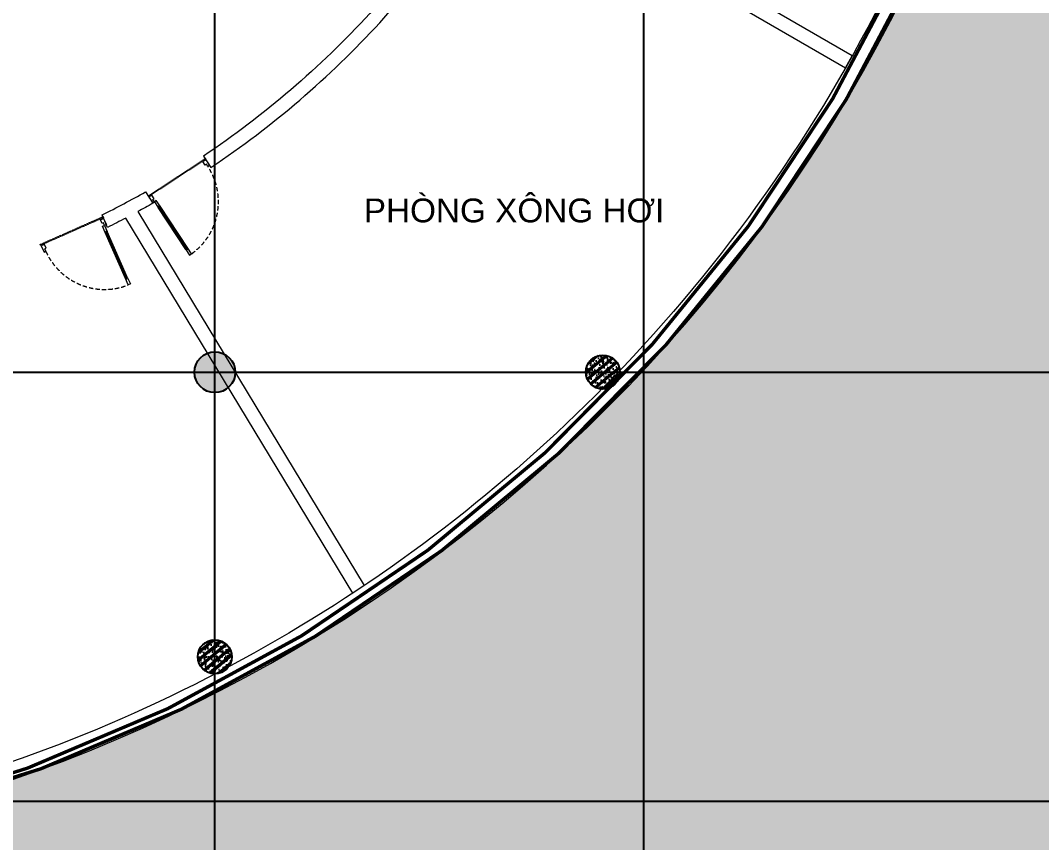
# Model space of a CAD drawing. Header units: millimetres. Extents: x -1030105 to 906887, y -616134 to 1220667.
# Drawn here: x -66644 to -51652, y 503985 to 516063 of the extents above; entities that cross this region are included whole.
import ezdxf
from ezdxf.enums import TextEntityAlignment as Align

# ---------------------------------------------------------------- set-up
doc = ezdxf.new("R2010")
doc.units = ezdxf.units.MM
doc.header["$MEASUREMENT"] = 0
for name, pattern in [('CENTER', [2, 1.25, -0.25, 0.25, -0.25]), ('DASH', [0.35, 0.25, -0.1]), ('DASHED', [0.75, 0.5, -0.25]), ('HIDDEN', [9.524999999999999, 6.35, -3.175])]:
    doc.linetypes.add(name, pattern=pattern)
for name, color, linetype in [('A-Column', 4, 'Continuous'), ('A-Furniture', 143, 'Continuous'), ('A-Note', 7, 'Continuous'), ('XR-BC-zColumn$0$LBC - BEACH CLUB - 240809 DG Rev$0$LBC - BEACH CLUB - COLUMN$0$Col 2FL$0$Col 2FL$0$S-Hatch', 8, 'Continuous')]:
    doc.layers.add(name, color=color, linetype=linetype)
doc.layers.add('A-Door', color=33, linetype='Continuous', lineweight=9)
doc.layers.add('A-Wall', color=6, linetype='Continuous', lineweight=9)
doc.styles.add('Arial_Bold', font='arialbd.ttf')
doc.styles.get("Standard").update_dxf_attribs({"font": 'arial.ttf'})

# ---------------------------------------------------------------- blocks, each defined once
blk = doc.blocks.new('FUR')
at = {"layer": 'A-Furniture', "color": 8, "linetype": 'DASH', "ltscale": 50}
for p, q in [((-20070.72572446285, -9818.165840844042), (-19222.11656285062, -9259.295552166412)), ((-20723.45049999998, -10122.02927138517), (-21663.42277399484, -10537.72302189632))]:
    blk.add_line(p, q, dxfattribs=at)
at = {"layer": 'A-Furniture', "color": 8, "linetype": 'DASH', "lineweight": 9, "ltscale": 1000, "const_width": 50}
blk.add_lwpolyline([(-33574.116996225, 38198.03701352875), (-3.274180926382542e-10, 38211.88251353393), (0, 0), (-7049.126603505938, -1.164153218269348e-10, -0.3011393681377011), (-23981.73349209089, -18888.11748647457), (-49064.43265007329, -18888.11748647457, -0.06124952190979967), (-52473.9447657284, -15923.13210822688), (-52473.9447657284, -15923.13210822688, -0.127607782766149), (-56769.0085550223, -7888.247632739716), (-57047.06649999994, -6235.426486474578, -0.1924218543560013), (-53256.03130311794, 9916.925028712954), (-55726.52506250713, 11649.12232822133, -0.09220963238652186), (-52805.8425345454, 17542.93784715806, -0.09579334497253111), (-54512.04080293298, 23938.01559452759, -0.1077169431674273), (-53957.97341630229, 28268.68321032356, -0.2285839789093287), (-47025.84992466056, 33492.16687116434, 0.2045490622853214), (-42688.61020563537, 36230.61212708103, 0.1311708844373413), (-42047.51066320275, 38025.4441493589, -0.3035398224954187), (-39524.66233420366, 41042.55836063065, -0.3273425619805889)], format="xyb", close=True, dxfattribs=at)
at = {"layer": 'A-Furniture', "color": 8, "linetype": 'DASH', "ltscale": 50}
blk.add_open_spline([(-56447.03599999993, -6097.049467972713), (-55194.80878073322, -4879.432741814177), (-50278.88373038909, -2284.573604768259), (-42421.47772418463, -5454.796933513135), (-32732.45049999998, -11254.02927138517), (-23301.95049999998, -9202.029271385167), (-18023.95049999998, -504.5292713851668), (-16595.45049999998, 8921.470728614833), (-19600.32320915881, 15918.27845925349), (-21321.18391267408, 18705.60147339047), (-21789.72381129679, 19344.96383619693)], degree=3, knots=[32574.7262056019, 32574.7262056019, 32574.7262056019, 32574.7262056019, 37697.74124470179, 48060.13185932349, 55585.25195803288, 69452.98974218499, 76151.42226405158, 84447.8370469563, 94470.7732435007, 98031.73488863441, 98031.73488863441, 98031.73488863441, 98031.73488863441], dxfattribs=at)
blk = doc.blocks.new('*U1453')
at = {"color": 8}
for p, q in [((-62.68943999952956, 940.0005611120741), (-62.68943999952085, 200.0990500354674)), ((-30.00000000000785, 940), (-29.99999999999913, 200))]:
    blk.add_line(p, q, dxfattribs=at)
at = {"color": 0}
for p, q in [((-52.88260799996407, 939.9009499645344), (-52.88260799995539, 200.0990500354674)), ((-39.80683199968974, 940), (-39.80683199968102, 200))]:
    blk.add_line(p, q, dxfattribs=at)
for points in [[(-39.80683199968976, 952.2585399996022), (-39.80683199968974, 940), (-30.00000000000785, 940), (-30.00000000000784, 1040), (-62.68943999952957, 1040.000000000002), (-62.68943999952956, 939.9009499645344), (-52.88260799996407, 939.9009499645344), (-52.88260799996408, 952.2585399996042)], [(-29.99999999999913, 200), (-39.80683199968102, 200), (-39.806831999681, 187.7414600003976), (-52.88260799995537, 187.7414600003976), (-52.88260799995539, 200.0990500354674), (-62.68943999952085, 200.0990500354674), (-62.68943999952174, 100), (-30.00000000000005, 99.99999999999997)], [(-950, 59.99999999999405), (-950, -6.108209199885477e-12), (-1000, -6.073674970517341e-12), (-1000, 99.9999999999939), (-970, 99.9999999999939), (-970, 59.99999999999407)], [(-50.00000000000006, 60.00000000000001), (-50.00000000000007, -1.502068819294914e-13), (-6.110323993568427e-14, -1.13686837721616e-13), (-4.88843609278971e-14, 100), (-30.00000000000005, 99.99999999999997), (-30.00000000000005, 60.00000000000002)]]:
    blk.add_lwpolyline(points, close=True, dxfattribs=at)
at = {"color": 8, "linetype": 'HIDDEN', "ltscale": 10}
blk.add_arc((-28.72490047830752, 99.48631612752885), 941.2752396885915, 92.30493916825083, 179.9687318670343, dxfattribs=at)
blk = doc.blocks.new('*U1454')
at = {"color": 8}
for p, q in [((30.00000000000795, 940), (29.99999999999914, 200)), ((62.68943999952966, 940.0005611120741), (62.68943999952086, 200.0990500354674))]:
    blk.add_line(p, q, dxfattribs=at)
at = {"color": 0}
for p, q in [((39.80683199968984, 940), (39.80683199968103, 200)), ((52.88260799996416, 939.9009499645344), (52.8826079999554, 200.0990500354674))]:
    blk.add_line(p, q, dxfattribs=at)
for points in [[(39.80683199968986, 952.2585399996022), (39.80683199968984, 940), (30.00000000000795, 940), (30.00000000000795, 1040), (62.68943999952968, 1040.000000000002), (62.68943999952966, 939.9009499645344), (52.88260799996416, 939.9009499645344), (52.88260799996418, 952.2585399996042)], [(29.99999999999914, 200), (39.80683199968103, 200), (39.80683199968101, 187.7414600003976), (52.88260799995538, 187.7414600003976), (52.8826079999554, 200.0990500354674), (62.68943999952086, 200.0990500354674), (62.68943999952174, 100), (30.00000000000005, 99.99999999999997)], [(50.00000000000005, 60), (50.00000000000006, -1.56319401867222e-13), (4.890323993568425e-14, -1.13686837721616e-13), (4.890940080335845e-14, 100), (30.00000000000005, 99.99999999999997), (30.00000000000005, 60.00000000000001)], [(950, 59.99999999999394), (950, -6.22434707870236e-12), (1000, -6.195925369271955e-12), (1000, 99.99999999999378), (970, 99.99999999999379), (970, 59.99999999999395)]]:
    blk.add_lwpolyline(points, close=True, dxfattribs=at)
at = {"color": 8, "linetype": 'HIDDEN', "ltscale": 10}
blk.add_arc((28.72490047830752, 99.48631612752885), 941.2752396885915, 0.0312681329657085, 87.69506083174919, dxfattribs=at)
blk = doc.blocks.new('TƯỜNG NÔI THẤT')
at = {"layer": 'A-Wall'}
for points in [[(33160.9283958751, 6384.92858168669, 0.05964770004834408), (35639.17481467164, 8511.388623862178, 0.04984807948682912), (37351.97621620088, 10814.19272657065), (42477.56726319125, 7848.0279834955), (42575.86206691241, 8022.219974170206), (37453.59851778391, 10986.45910375798, 0.05915941251109246), (38803.21688614936, 14109.94402430742), (38609.89759461011, 14161.53342801356, -0.1127231595155406), (35491.81775620562, 8646.613981395727, -0.05964770004666949), (33049.65703573958, 6551.117282907711), (33160.9283958751, 6384.92858168669)], [(32087.12332294803, 5734.984001391102), (35408.81233422604, 240.8995396058308), (35242.14945888727, 130.0129069893155), (31910.53759595883, 5640.502666854765, -0.005473625887932704), (31642.84253770846, 5503.493471058318), (31561.89072239241, 5686.611736911815, 0.0133306481816053), (32198.78126145506, 6025.865389837534), (32308.88830636758, 5858.674810978933, -0.005793352495643462)]]:
    blk.add_lwpolyline(points, format="xyb", close=True, dxfattribs=at)
at = {"layer": 'A-Door'}
for name, p, rotation in [('*U1453', (32250.32454538222, 5947.600175446365), 213.3677839349537), ('*U1454', (31584.13094105688, 5636.302917299327), 203.8489731716956)]:
    blk.add_blockref(name, p, dxfattribs=dict(at, rotation=rotation))
blk = doc.blocks.new('BỐ TRÍ LAY OUT')
at = {"layer": 'A-Door', "color": 3}
blk.add_blockref('TƯỜNG NÔI THẤT', (-3527.35200127693, 2876.376295813126), dxfattribs=at)
at = {"layer": 'A-Furniture', "color": 3}
blk.add_blockref('FUR', (48783.7433631176, 18654.71482977469), dxfattribs=at)
blk = doc.blocks.new('*U1486')
at = {"color": 8, "linetype": 'CENTER', "ltscale": 500}
blk.add_line((-6392.643045294039, 7811.817619178139), (-6055.4829418041, 7811.817619178139), dxfattribs=at)
at = {"style": 'Arial_Bold'}
blk.add_attdef('TRUC', text='', height=2.5, dxfattribs=at).set_placement((-6401.947800032925, 7811.817619178007), align=Align.MIDDLE_CENTER)
blk = doc.blocks.new('*U1487')
at = {"color": 8, "linetype": 'CENTER', "ltscale": 500}
blk.add_line((-6401.947800033063, 7821.122373916886), (-6401.947800033064, 8224.897619178022), dxfattribs=at)
at = {"style": 'Arial_Bold'}
blk.add_attdef('TRUC', text='', height=2.5, dxfattribs=at).set_placement((-6401.947800032925, 7811.817619178007), align=Align.MIDDLE_CENTER)
blk = doc.blocks.new('TRỤC')
at = {"color": 0, "xscale": 199.9999999999901, "yscale": 199.9999999999901, "zscale": 199.9999999999901}
for name, p in [('*U1487', (1318189.560006559, -1575802.327948784)), ('*U1487', (1324489.560006559, -1575802.327948784)), ('*U1486', (1270336.330398384, -1556063.523835555)), ('*U1486', (1270336.330398384, -1562363.52383555))]:
    blk.add_blockref(name, p, dxfattribs=at)
blk = doc.blocks.new('TƯỜNG KIẾN TRÚC')
at = {"color": 0}
blk.add_lwpolyline([(-13294.01219395082, -50511.75035433727, -0.1397144583914037), (-24013.86282954691, -56850.0000000085), (-48987.58682558779, -56850.0000000085, -0.06138251912509887), (-52398.07671257597, -53852.08069896745), (-52584.85669842665, -54018.25300979486, 0.06241445948924393), (-49064.43265007297, -57100.0000000085), (-23981.7334920906, -57100.0000000085, 0.3011393681377033), (-7049.126603505574, -38211.88251353404), (-6893.192537510069, -38213.82016939961), (-6893.192537510069, -37813.82016939961), (-7246.300757430959, -37813.82016939961, -0.1564090942355579), (-13156.98335990403, -50366.06619716075)], format="xyb", close=True, dxfattribs=at)
blk = doc.blocks.new('KIẾN TRÚC')
h = blk.add_hatch(color=9)
h.dxf.hatch_style = 1
edge = h.paths.add_edge_path(flags=16)
edge.add_line((62281.95049999998, 27412.02927138517), (55232.82389649404, 27412.02927138505))
edge.add_arc((32545.50878812408, 30716.66293956665), 22926.72829924391, 284.53695158247865, 351.7125813344091, ccw=False)
edge.add_line((38300.21700792988, 8523.911784915952), (13217.51784992669, 8523.911784910597))
edge.add_arc((23753.10182550838, 24110.84943410289), 18813.58963585476, 227.7677182561868, 235.9442986410003, ccw=False)
edge.add_arc((7788.819823088517, 12733.3910908635), 4187.039666959467, 236.0590124962323, 322.4360737019827, ccw=False)
edge.add_arc((13873.5970987339, 18503.25729619298), 12505.26566685072, 190.8327360748526, 227.6605687844487, ccw=False)
edge.add_arc((25477.52443721271, 20792.18331255531), 24332.69085544715, 180.6832153365221, 190.991126688788, ccw=False)
edge.add_arc((3282.93561756362, 20557.21277457592), 2137.084471138149, 101.08076224722828, 181.479400931386, ccw=False)
edge.add_line((2872.204064266523, 22654.45611475036), (4986.06665855035, 23013.11448664329))
edge.add_arc((28039.69241930227, 24288.4119512235), 23088.87273861522, 153.2014320220877, 183.1663029992741, ccw=False)
edge.add_arc((10232.26976538847, 40544.64471371844), 6483.106001901682, 182.8401094538115, 244.3962742115525, ccw=False)
edge.add_arc((-6425.00274742386, 39970.86676714511), 10185.26120742048, 1.420812516492314, 26.70695635716553)
edge.add_arc((10590.58143904217, 49414.25633883046), 9292.69259551461, 144.7133172211654, 211.5754885360199, ccw=False)
edge.add_arc((-12326.15115191392, 64090.21360378864), 17935.64217367859, 328.7375359512051, 356.1899532233969)
edge.add_arc((16735.32676788772, 62308.59922571364), 11181.04393981935, 84.1243873636841, 176.9761863570094, ccw=False)
edge.add_arc((20708.98128665387, 99752.52490135818), 26473.21942281876, 263.8653720447036, 288.4869561324928)
edge.add_arc((35667.35201082098, 54479.70646712999), 21207.13938727637, 73.35106851793267, 108.03023985438841, ccw=False)
edge.add_arc((44765.46109434243, 84516.17499720305), 10177.42256554817, 252.7258710955127, 285.7130125077479)
edge.add_arc((49658.99676799333, 68415.98596348311), 6655.601145545619, 49.49953772748103, 108.7311152981473, ccw=False)
edge.add_arc((48035.04809900769, 66009.84854850778), 9545.540963997893, -2.328829575281418, 51.46764420018991, ccw=False)
edge.add_line((57572.70516659174, 65621.96975748474), (49483.50000000001, 65623.9117849106))
edge.add_line((49483.50000000001, 65623.9117849106), (62281.95049999965, 65623.9117849191))
edge.add_line((62281.95049999965, 65623.9117849191), (62281.95049999998, 27412.02927138517))
h.paths.add_polyline_path([(0, 77895.5), (64428.50000000001, 77895.5), (64428.50000000001, -0.577250000089407), (-1.792749999687658, 0.577250000089407)])
at = {"color": 3}
blk.add_blockref('TRỤC', (5188.757962470409, 8718.304113260703), dxfattribs=at)
at = {"layer": 'A-Wall'}
blk.add_blockref('TƯỜNG KIẾN TRÚC', (62285.79396247002, 65615.61311326921), dxfattribs=at)
blk = doc.blocks.new('XR-BC-zColumn$0$LBC - BEACH CLUB - 240809 DG Rev$0$LBC - BEACH CLUB - COLUMN$0$RGSERHG')
h = blk.add_hatch()
h.set_pattern_fill('1BT-01', color=8, scale=20, angle=175, pattern_type=2)
h.set_pattern_definition([(225, (-7119615, -1076695), (-141.8123164251557, 25.00533762429768), [15, -165]), (170, (-7119615, -1076695), (14.53309575937185, -152.2845582153077), [12, -132]), (275.4514, (-7119626.81769274, -1076692.91622281), (-127.279318845554, -127.2791203212298), [12.748038, -140.2284224]), (221.1842, (-7119618.48622971, -1076734.847787924), (-209.7507883188072, 51.58107015833942), [22.5, -247.5]), (271.6356, (-7119635.965459294, -1076730.54935445), (-203.20119966676, -177.7899671973613), [19.12205759999999, -210.3426]), (166.1842000000001, (-7119618.48622971, -1076734.847787924), (-203.2010608876388, -177.790125901653), [18, -198]), (196, (-7119637.538566244, -1076723.142726088), (-111.9090184227618, 90.62213634221807), [15, -165]), (141, (-7119637.538566244, -1076723.142726088), (-61.11808688085385, -140.2368603442294), [12, -132]), (246.4514, (-7119646.864312973, -1076715.590875433), (-173.0271425618234, -49.61458870558845), [12.748038, -140.2284224]), (212.5, (-7119615, -1076695), (-8.225438896689198, -66.1134581984397), [0, -130.3999999999999, 0, -134, 0, -132.5]), (182.5, (-7119615, -1076695), (-59.28874482535977, -73.99656706248861), [0, -76.39999999999999, 0, -127.4, 0, -50.5]), (142.5, (-7119570.569716465, -1076698.887146126), (-105.965058807757, 13.79894691157983), [0, -50, 0, -156, 0, -207]), (132.5, (-7119550.645822504, -1076700.630260981), (-117.9383387974469, -9.779205780565105), [0, -65, 0, -103.6, 0, -147]), (220, (-7119615, -1076695), (54.63694682335584, -65.11377766511313), []), (220, (-7119617.135315698, -1076719.406770103), (54.63694682335584, -65.11377766511313), [])])
edge = h.paths.add_edge_path()
edge.add_arc((-7119615, -1076695), 250, 0, 360)
at = {"layer": 'XR-BC-zColumn$0$LBC - BEACH CLUB - 240809 DG Rev$0$LBC - BEACH CLUB - COLUMN$0$Col 2FL$0$Col 2FL$0$S-Hatch'}
h = blk.add_hatch(dxfattribs=at)
h.set_pattern_fill('ANSI32', color=256, scale=250, angle=-90.00000000000001)
h.set_pattern_definition([(315, (-7119759.102973502, -1076233.445467707), (66.29126073623885, 66.29126073623883), []), (315, (-7119759.102973502, -1076277.639641457), (66.29126073623885, 66.29126073623883), [])])
edge = h.paths.add_edge_path()
edge.add_arc((-7119365, -1076695), 1e-09, 0, 0)
h = blk.add_hatch(dxfattribs=at)
h.set_pattern_fill('AR-CONC', color=256, scale=10, angle=-90.00000000000001)
h.set_pattern_definition([(319.9999999999999, (-7119759.102973502, -1076233.445467707), (-6.275213498259527, -71.72601826007535), [7.5, -82.5]), (265, (-7119759.102973502, -1076233.445467707), (75.21921337000119, 13.87513336129999), [6, -66]), (10.45144445999999, (-7119759.625907902, -1076239.422635807), (68.94399909686292, -57.85088467271121), [6.374019199999997, -70.11421119999996]), (316.1842, (-7119739.102973502, -1076233.445467707), (-16.55192807930768, -106.7241330671572), [11.25, -123.75]), (6.635635489999989, (-7119740.482304201, -1076242.339142207), (97.41186007745503, -93.46619456742286), [9.5610342, -105.171376]), (261.1841639899999, (-7119739.102973502, -1076233.445467707), (97.41186002699901, -93.46619450547735), [9, -99.0000001]), (290.9999999999999, (-7119744.102973502, -1076243.445467707), (-40.2618890665339, -59.69070521184616), [7.5, -82.5]), (236, (-7119744.102973502, -1076243.445467707), (72.5150045046853, -24.33153319215819), [6, -66]), (341.4514447399999, (-7119747.458130902, -1076248.419693107), (32.25311528063536, -84.02223767299712), [6.374019000000001, -70.1142112]), (307.5, (-7119759.102973502, -1076233.445467707), (33.28938538313115, -1.215985531729074), [0, -65.19999999999996, 0, -66.99999999999997, 0, -66.24999999999997]), (277.5, (-7119759.102973502, -1076233.445467707), (39.44117118823602, -26.30695374421487), [0, -38.19999999999999, 0, -63.7, 0, -25.25]), (237.5, (-7119759.102973502, -1076211.145467707), (-2.255487173437988, -53.3822436172409), [0, -25, 0, -78, 0, -103.5]), (227.5, (-7119759.102973502, -1076201.145467707), (10.01049823323176, -58.31861693423862), [0, -32.5, 0, -51.8, 0, -73.5])])
edge = h.paths.add_edge_path()
edge.add_arc((-7119365, -1076695), 1e-09, 0, 0)
at = {"color": 0}
blk.add_circle((-7119615, -1076695), 250, dxfattribs=at).dxf.unprotected_set("ltscale", 0)
blk = doc.blocks.new('cot tang tren')
h = blk.add_hatch(color=256)
h.dxf.hatch_style = 1
edge = h.paths.add_edge_path()
edge.add_arc((48385.64694537967, 62867.95467594592), 300, 0, 360)
at = {"color": 0}
blk.add_circle((48385.64694538154, 62867.95467594499), 300, dxfattribs=at)
for p in [(7173697.886388447, 1139564.529501275), (7167998.510162607, 1135382.108294102)]:
    blk.add_blockref('XR-BC-zColumn$0$LBC - BEACH CLUB - 240809 DG Rev$0$LBC - BEACH CLUB - COLUMN$0$RGSERHG', p)

msp = doc.modelspace()

# ---------------------------------------------------------------- linework, layer by layer
at = {"color": 1, "linetype": 'DASHED', "ltscale": 1000, "const_width": 50}
msp.add_lwpolyline([(-95670.36382637039, 506057.7127576224, -0.1976179126471055), (-98776.4909959755, 504407.8530505756, -0.1933850795687879), (-101327.4665850348, 505136.2682151492, -0.1620892894414481), (-105187.3251048478, 512029.4862030041, -0.0450071005246337), (-105631.9365025142, 516378.5384931223, -0.3659412979444954), (-103906.2959357335, 518530.9561147504), (-101743.9030274843, 518897.8486090698, -0.1357393945070406), (-99338.88206733699, 530570.340333024, -0.2750178852905023), (-103021.3730096331, 536099.9135275302, 0.1107814983251507), (-104104.8374997806, 540424.9028483479, -0.3003100923854334), (-103773.2822078853, 550658.8466900261, 0.1203599662960986), (-101208.6497629923, 558774.9105705839, -0.4288681078624456), (-88898.57935298752, 569307.4033231586, 0.107847157214301), (-77675.15854412533, 570521.9329957211, -0.1524819869208155), (-65035.16077594279, 570674.3053047663, 0.1449358142641596), (-59256.79872041271, 570595.5800135372, -0.2643588036035894), (-52796.99522499467, 569353.4099046133, -0.2237263001650759), (-49205.79483340826, 561498.4697574847), (-44496.54950000049, 561500.4117849191), (-44496.54950000002, 523288.5292713851), (-51545.67610350606, 523288.5292713851, -0.3011393681377011), (-68478.28299209109, 504400.4117849106), (-93560.98215007345, 504400.4117849106, -0.03627546227429911), (-95670.36382637039, 506057.7127576224)], format="xyb", dxfattribs=at)
msp.add_lwpolyline([(-78070.66649622499, 561486.5662849139), (-44496.54950000049, 561500.4117849191), (-44496.54950000002, 523288.5292713852), (-51545.67610350606, 523288.5292713851, -0.3011393681377011), (-68478.28299209109, 504400.4117849106), (-93560.98215007345, 504400.4117849106, -0.06124952190979967), (-96970.49426572846, 507365.3971631583), (-95985.65071073879, 508253.6354169543, -0.1789094553322439), (-99393.28219433251, 517053.1027849106), (-101543.616, 517053.1027849106, -0.1924218543560013), (-97752.580803118, 533205.4543000981), (-100223.0745625073, 534937.6515996065, -0.09220963238652186), (-97302.3920345456, 540831.4671185432, -0.09579334497253111), (-99008.59030293307, 547226.5448659128, -0.1077169431674273), (-98454.52291630238, 551557.2124817087, -0.2285839789093287), (-91522.39942466054, 556780.6961425495, 0.2045490622853214), (-87185.15970563545, 559519.1413984662, 0.1311708844373413), (-86544.06016320275, 561313.9734207441, -0.3035398224954187), (-84021.21183420374, 564331.0876320158, -0.3273425619805889)], format="xyb", close=True, dxfattribs=at)

# ---------------------------------------------------------------- block references
at = {"color": 3}
for name, p in [('KIẾN TRÚC', (-106778.5, 495876.5)), ('BỐ TRÍ LAY OUT', (-93480.29286311776, 504642.1131132607))]:
    msp.add_blockref(name, p, dxfattribs=at)
at = {"layer": 'A-Column'}
msp.add_blockref('cot tang tren', (-112175.3889829109, 448026.8494373155), dxfattribs=at)

# ---------------------------------------------------------------- texts
at = {"layer": 'A-Note'}
msp.add_text('PHÒNG XÔNG HƠI', height=350, dxfattribs=at).set_placement((-61602.86418179875, 513096.376507709))

doc.saveas('drawing.dxf')
